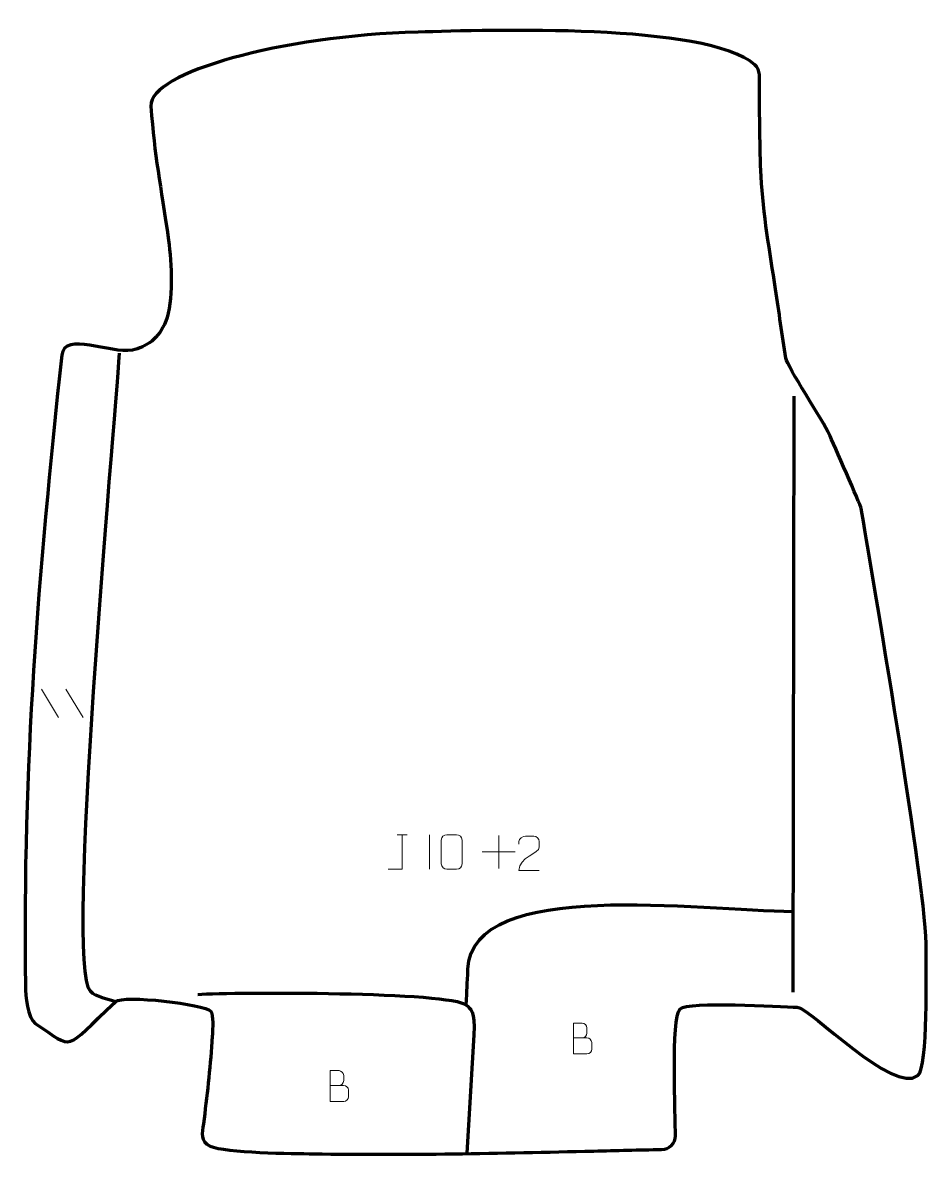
# Model space of a CAD drawing. Header units: millimetres. Extents: x -328 to 328, y -416 to 405.
import ezdxf

# ---------------------------------------------------------------- set-up
doc = ezdxf.new("R2010")
doc.units = ezdxf.units.MM
doc.header["$MEASUREMENT"] = 0
for name, color, linetype in [('layer 1', 7, 'Continuous'), ('layer 2', 7, 'Continuous'), ('layer 3', 7, 'Continuous')]:
    doc.layers.add(name, color=color, linetype=linetype)

msp = doc.modelspace()

# ---------------------------------------------------------------- linework, layer by layer
at = {"layer": 'layer 1', "color": 250, "lineweight": 9}
for points in [[(-314.6475, -77.8874), (-314.6475, -77.8874), (-302.2832, -98.4317), (-302.2832, -98.4317)], [(-296.9176, -77.8874), (-296.9176, -77.8874), (-284.5533, -98.4317), (-284.5533, -98.4317)], [(-56.9313, -183.3432), (-56.9313, -183.3432), (-49.7631, -183.3432), (-49.7631, -183.3432)], [(-33.3472, -183.3329), (-33.3472, -183.3329), (-33.3472, -208.307), (-33.3472, -208.307)], [(16.6638, -183.831), (16.6638, -183.831), (16.6638, -207.8089), (16.6638, -207.8089)], [(4.6749, -195.82), (4.6749, -195.82), (28.6528, -195.82), (28.6528, -195.82)]]:
    msp.add_open_spline(points, degree=3, dxfattribs=at)
for points, knots in [([(-63.3692, -208.2968), (-63.3692, -208.2968), (-53.3472, -208.2968), (-53.3472, -208.2968), (-53.3472, -208.2968), (-53.3472, -208.2968), (-53.3472, -183.3432), (-53.3472, -183.3432)], [0, 0, 0, 0, 0.33333333, 0.33333333, 0.33333333, 0.33333333, 1, 1, 1, 1]), ([(-20.9279, -183.3207), (-18.5618, -183.3207), (-16.1953, -183.3207), (-13.8288, -183.3207), (-13.8288, -183.3207), (-11.8483, -183.2851), (-9.8223, -184.7794), (-9.7952, -187.2215), (-9.7952, -187.2215), (-9.7956, -192.9789), (-9.7956, -198.7367), (-9.7952, -204.4949), (-9.7952, -204.4949), (-9.9373, -206.8225), (-11.6437, -208.3048), (-13.8288, -208.3156), (-13.8288, -208.3156), (-16.2012, -208.3152), (-18.5736, -208.3152), (-20.9456, -208.3156), (-20.9456, -208.3156), (-22.9041, -208.4212), (-24.9105, -206.5333), (-24.8991, -204.5123), (-24.8991, -204.5123), (-24.8987, -198.7317), (-24.8987, -192.9514), (-24.8991, -187.1716), (-24.8991, -187.1716), (-24.8948, -185.0296), (-23.1177, -183.3071), (-20.9279, -183.3207)], [0, 0, 0, 0, 0.11111111, 0.11111111, 0.11111111, 0.11111111, 0.22222222, 0.22222222, 0.22222222, 0.22222222, 0.33333333, 0.33333333, 0.33333333, 0.33333333, 0.44444444, 0.44444444, 0.44444444, 0.44444444, 0.55555556, 0.55555556, 0.55555556, 0.55555556, 0.66666667, 0.66666667, 0.66666667, 0.66666667, 0.77777778, 0.77777778, 0.77777778, 0.77777778, 1, 1, 1, 1]), ([(46.067, -209.319), (41.1526, -209.3187), (36.2382, -209.3187), (31.3241, -209.319), (31.3241, -209.319), (31.3241, -199.3867), (45.9751, -196.7455), (46.067, -192.4352), (46.067, -192.4352), (46.0667, -191.0111), (46.0667, -189.5874), (46.067, -188.1641), (46.067, -188.1641), (46.0501, -186.087), (43.9273, -184.3622), (42.2563, -184.3449), (42.2563, -184.3449), (40.1831, -184.3453), (38.1102, -184.3453), (36.0378, -184.3449), (36.0378, -184.3449), (34.2157, -184.3284), (31.391, -186.1205), (31.3241, -188.2141), (31.3241, -188.2141), (31.3241, -188.2141), (31.3241, -190.2689), (31.3241, -190.2689)], [0, 0, 0, 0, 0.125, 0.125, 0.125, 0.125, 0.25, 0.25, 0.25, 0.25, 0.375, 0.375, 0.375, 0.375, 0.5, 0.5, 0.5, 0.5, 0.625, 0.625, 0.625, 0.625, 0.75, 0.75, 0.75, 0.75, 1, 1, 1, 1]), ([(70.8274, -330.4942), (74.0864, -330.4938), (77.3458, -330.4938), (80.6055, -330.4942), (80.6055, -330.4942), (82.3748, -330.5097), (84.0977, -332.0647), (84.0977, -333.9005), (84.0977, -333.9005), (84.0974, -334.9113), (84.0974, -337.6426), (84.0977, -338.6537), (84.0977, -338.6537), (84.1136, -340.3178), (82.7323, -342.1216), (80.6529, -342.1064), (80.6529, -342.1064), (77.3929, -342.1061), (74.1332, -342.1061), (70.8739, -342.1064), (70.8739, -342.1064), (70.8739, -334.656), (70.8739, -327.2059), (70.8739, -319.7561), (70.8739, -319.7561), (73, -319.7561), (75.1264, -319.7561), (77.2529, -319.7561), (77.2529, -319.7561), (78.7584, -319.7403), (80.6364, -321.4515), (80.6523, -323.2092), (80.6523, -323.2092), (80.6519, -325.0598), (80.6519, -325.1905), (80.6523, -327.0414), (80.6523, -327.0414), (80.6677, -328.892), (79.0068, -330.5097), (77.2064, -330.4942)], [0, 0, 0, 0, 0.09090909, 0.09090909, 0.09090909, 0.09090909, 0.18181818, 0.18181818, 0.18181818, 0.18181818, 0.27272727, 0.27272727, 0.27272727, 0.27272727, 0.36363636, 0.36363636, 0.36363636, 0.36363636, 0.45454545, 0.45454545, 0.45454545, 0.45454545, 0.54545455, 0.54545455, 0.54545455, 0.54545455, 0.63636364, 0.63636364, 0.63636364, 0.63636364, 0.72727273, 0.72727273, 0.72727273, 0.72727273, 0.81818182, 0.81818182, 0.81818182, 0.81818182, 1, 1, 1, 1]), ([(-105.4651, -364.9505), (-102.2061, -364.9501), (-98.9467, -364.9501), (-95.687, -364.9505), (-95.687, -364.9505), (-93.9177, -364.966), (-92.1948, -366.521), (-92.1948, -368.3568), (-92.1948, -368.3568), (-92.1951, -369.3676), (-92.1951, -372.0989), (-92.1948, -373.11), (-92.1948, -373.11), (-92.1789, -374.7741), (-93.5602, -376.5779), (-95.6396, -376.5627), (-95.6396, -376.5627), (-98.8996, -376.5624), (-102.1593, -376.5624), (-105.4186, -376.5627), (-105.4186, -376.5627), (-105.4186, -369.1123), (-105.4186, -361.6622), (-105.4186, -354.2124), (-105.4186, -354.2124), (-103.2925, -354.2124), (-101.1661, -354.2124), (-99.0396, -354.2124), (-99.0396, -354.2124), (-97.5341, -354.1966), (-95.6561, -355.9078), (-95.6402, -357.6655), (-95.6402, -357.6655), (-95.6406, -359.5161), (-95.6406, -359.6468), (-95.6402, -361.4977), (-95.6402, -361.4977), (-95.6248, -363.3483), (-97.2857, -364.966), (-99.0861, -364.9505)], [0, 0, 0, 0, 0.09090909, 0.09090909, 0.09090909, 0.09090909, 0.18181818, 0.18181818, 0.18181818, 0.18181818, 0.27272727, 0.27272727, 0.27272727, 0.27272727, 0.36363636, 0.36363636, 0.36363636, 0.36363636, 0.45454545, 0.45454545, 0.45454545, 0.45454545, 0.54545455, 0.54545455, 0.54545455, 0.54545455, 0.63636364, 0.63636364, 0.63636364, 0.63636364, 0.72727273, 0.72727273, 0.72727273, 0.72727273, 0.81818182, 0.81818182, 0.81818182, 0.81818182, 1, 1, 1, 1])]:
    msp.add_open_spline(points, degree=3, knots=knots, dxfattribs=at)
at = {"layer": 'layer 2', "color": 230, "lineweight": 200}
msp.add_open_spline([(-191.8456, -311.2322), (-196.2243, -305.8792), (-255.6886, -299.3009), (-260.8629, -304.1209), (-260.8629, -304.1209), (-299.8535, -340.442), (-289.7575, -339.3137), (-319.1311, -320.1822), (-319.1311, -320.1822), (-324.5393, -316.6598), (-326.2564, -299.2777), (-326.3293, -293.2452), (-326.3293, -293.2452), (-328.2941, -130.6495), (-317.3264, 1.9462), (-299.9947, 164.0353), (-299.9947, 164.0353), (-298.1011, 181.7443), (-264.7977, 164.722), (-248.8015, 167.8155), (-248.8015, 167.8155), (-238.8101, 169.7477), (-229.3287, 176.4301), (-224.6123, 188.6514), (-224.6123, 188.6514), (-219.1824, 202.7224), (-220.2577, 231.0382), (-222.578, 247.3379), (-222.578, 247.3379), (-228.4658, 288.6991), (-232.697, 307.4751), (-235.3844, 344.6176), (-235.3844, 344.6176), (-236.6057, 368.6635), (-140.9177, 395.5446), (-41.7838, 398.1838), (-41.7838, 398.1838), (9.3258, 399.5444), (166.42, 405.0113), (202.3753, 374.5309), (202.3753, 374.5309), (206.6021, 370.9478), (205.6031, 364.3944), (205.6421, 359.2767), (205.6421, 359.2767), (205.8089, 337.388), (205.7541, 315.4392), (206.8713, 293.5762), (206.8713, 293.5762), (208.2691, 266.7406), (213.222, 238.5766), (217.2342, 211.9945), (217.2342, 211.9945), (219.7507, 195.3222), (222.2384, 178.6475), (224.6828, 161.9644), (224.6828, 161.9644), (225.4699, 156.5886), (252.6759, 114.851), (256.1111, 106.981), (256.1111, 106.981), (258.9751, 100.4196), (278.8813, 55.8304), (279.3564, 52.9689), (279.3564, 52.9689), (285.6083, 15.3123), (327.5806, -227.2725), (326.548, -266.5365), (326.548, -266.5365), (326.1948, -279.9672), (328.0278, -351.979), (320.503, -357.8541), (320.503, -357.8541), (302.3941, -371.9929), (242.5053, -308.5116), (232.9227, -308.3231), (232.9227, -308.3231), (220.2829, -308.0745), (154.255, -303.4654), (147.9416, -309.6431), (147.9416, -309.6431), (141.5686, -315.8792), (144.7915, -388.186), (144.7647, -401.4658), (144.7647, -401.4658), (144.7536, -406.9762), (140.2476, -411.4608), (134.7372, -411.4456), (134.7372, -411.4456), (118.5351, -411.4232), (101.7577, -412.1156), (85.5236, -412.4911), (85.5236, -412.4911), (18.1145, -414.0504), (-50.1654, -415.6042), (-117.5495, -414.4692), (-117.5495, -414.4692), (-132.0068, -414.23), (-181.6031, -413.8568), (-192.4765, -408.8761), (-192.4765, -408.8761), (-199.8841, -405.4829), (-198.1355, -399.4193), (-197.2938, -392.793), (-197.2938, -392.793), (-194.8381, -373.4615), (-192.4916, -352.8324), (-191.1798, -333.421), (-191.1798, -333.421), (-191.0517, -331.5252), (-190.9376, -329.6311), (-190.8314, -327.734), (-190.8314, -327.734), (-190.6639, -324.5873), (-189.9945, -313.8096), (-191.8456, -311.2322)], degree=3, knots=[0, 0, 0, 0, 0.03333333, 0.03333333, 0.03333333, 0.03333333, 0.06666667, 0.06666667, 0.06666667, 0.06666667, 0.1, 0.1, 0.1, 0.1, 0.13333333, 0.13333333, 0.13333333, 0.13333333, 0.16666667, 0.16666667, 0.16666667, 0.16666667, 0.2, 0.2, 0.2, 0.2, 0.23333333, 0.23333333, 0.23333333, 0.23333333, 0.26666667, 0.26666667, 0.26666667, 0.26666667, 0.3, 0.3, 0.3, 0.3, 0.33333333, 0.33333333, 0.33333333, 0.33333333, 0.36666667, 0.36666667, 0.36666667, 0.36666667, 0.4, 0.4, 0.4, 0.4, 0.43333333, 0.43333333, 0.43333333, 0.43333333, 0.46666667, 0.46666667, 0.46666667, 0.46666667, 0.5, 0.5, 0.5, 0.5, 0.53333333, 0.53333333, 0.53333333, 0.53333333, 0.56666667, 0.56666667, 0.56666667, 0.56666667, 0.6, 0.6, 0.6, 0.6, 0.63333333, 0.63333333, 0.63333333, 0.63333333, 0.66666667, 0.66666667, 0.66666667, 0.66666667, 0.7, 0.7, 0.7, 0.7, 0.73333333, 0.73333333, 0.73333333, 0.73333333, 0.76666667, 0.76666667, 0.76666667, 0.76666667, 0.8, 0.8, 0.8, 0.8, 0.83333333, 0.83333333, 0.83333333, 0.83333333, 0.86666667, 0.86666667, 0.86666667, 0.86666667, 0.9, 0.9, 0.9, 0.9, 0.93333333, 0.93333333, 0.93333333, 0.93333333, 1, 1, 1, 1], dxfattribs=at)
at = {"layer": 'layer 2', "color": 142, "lineweight": 200}
for points, knots in [([(-258.3162, 165.5336), (-261.9303, 109.4151), (-297.8145, -278.1306), (-279.4142, -296.4606), (-279.4142, -296.4606), (-274.8517, -301.0057), (-266.9614, -302.1552), (-260.8629, -304.1209)], [0, 0, 0, 0, 0.33333333, 0.33333333, 0.33333333, 0.33333333, 1, 1, 1, 1]), ([(-201.2727, -299.0032), (-175.4146, -297.1561), (-17.5155, -296.9061), (-6.8133, -306.7272), (-6.8133, -306.7272), (-4.2439, -309.085), (-0.1118, -310.869), (-1.3483, -328.3214), (-1.3483, -328.3214), (-1.3483, -328.3214), (-6.4107, -413.9965), (-6.4107, -413.9965)], [0, 0, 0, 0, 0.25, 0.25, 0.25, 0.25, 0.5, 0.5, 0.5, 0.5, 1, 1, 1, 1])]:
    msp.add_open_spline(points, degree=3, knots=knots, dxfattribs=at)
msp.add_open_spline([(230.6339, 134.3185), (230.6339, 134.3185), (229.7873, -297.4816), (229.7873, -297.4816)], degree=3, dxfattribs=at)
at = {"layer": 'layer 3', "color": 142, "lineweight": 200}
msp.add_open_spline([(-6.8133, -306.7272), (-6.2548, -294.6279), (-6.1641, -292.667), (-5.6057, -280.5678), (-5.6057, -280.5678), (-2.5197, -213.7068), (162.9018, -238.4519), (229.9022, -238.846)], degree=3, knots=[0, 0, 0, 0, 0.33333333, 0.33333333, 0.33333333, 0.33333333, 1, 1, 1, 1], dxfattribs=at)

doc.saveas('drawing.dxf')
